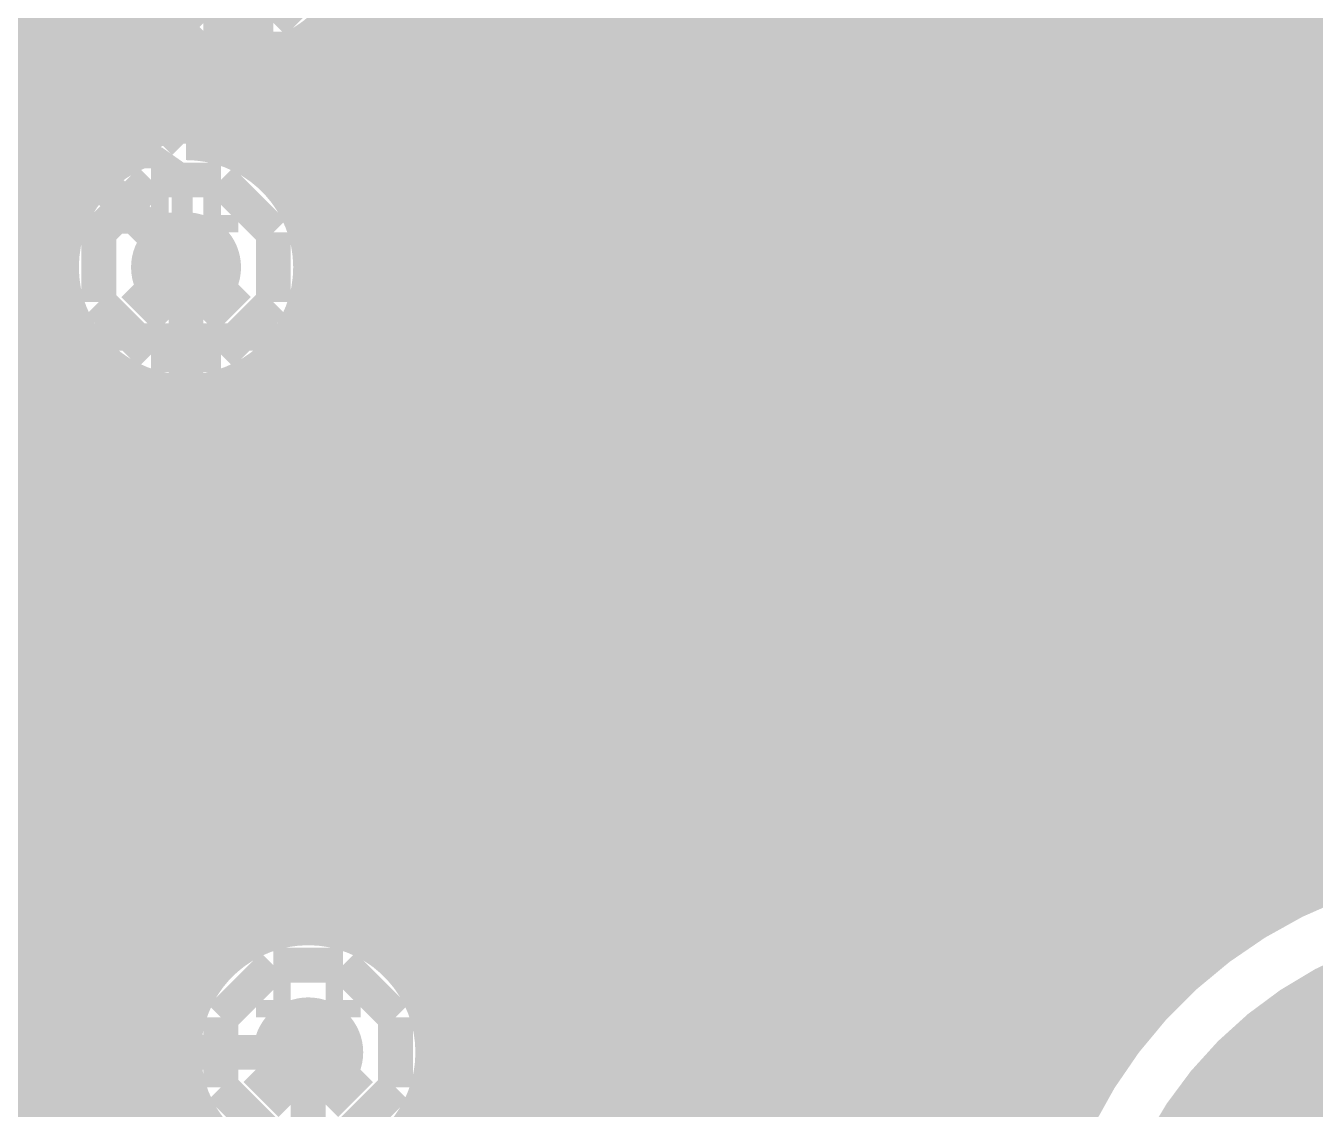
# Model space of a CAD drawing. Extents: x -5 to 157, y -120 to 103.
# Drawn here: x 89 to 98.38, y 57.62 to 65.51 of the extents above; entities that cross this region are included whole.
import ezdxf

# ---------------------------------------------------------------- set-up
doc = ezdxf.new("R2010")
doc.units = 0
doc.header["$MEASUREMENT"] = 0
doc.layers.get('0').update_dxf_attribs({"linetype": 'CONTINUOUS'})
for name, color, linetype in [('22-304-2_BOT', 7, 'CONTINUOUS'), ('22-304-2_DRD', 7, 'CONTINUOUS'), ('22-304-2_DRL', 2, 'CONTINUOUS'), ('22-304-2_IN1', 4, 'CONTINUOUS'), ('22-304-2_IN2', 3, 'CONTINUOUS'), ('22-304-2_SMB', 5, 'CONTINUOUS'), ('22-304-2_SMT', 10, 'CONTINUOUS'), ('22-304-2_SPT', 9, 'CONTINUOUS'), ('22-304-2_SSB', 12, 'CONTINUOUS'), ('22-304-2_SST', 11, 'CONTINUOUS'), ('22-304-2_TOP', 13, 'CONTINUOUS'), ('THRUHOLE_TAP', 7, 'CONTINUOUS')]:
    doc.layers.add(name, color=color, linetype=linetype)

# ---------------------------------------------------------------- blocks, each defined once
blk = doc.blocks.new('ROUND_1')
at = {"const_width": 2.99974}
blk.add_lwpolyline([(-1.49987, 0, 1), (1.49987, 0, 1)], format="xyb", close=True, dxfattribs=at)
blk = doc.blocks.new('ROUND_39')
at = {"const_width": 0.40005}
blk.add_lwpolyline([(-0.200024, 0, 1), (0.200024, 0, 1)], format="xyb", close=True, dxfattribs=at)
blk = doc.blocks.new('ROUND_87')
at = {"const_width": 0.10033}
blk.add_lwpolyline([(-0.050164, 0, 1), (0.050164, 0, 1)], format="xyb", close=True, dxfattribs=at)
blk = doc.blocks.new('ROUND_88')
at = {"const_width": 0.10033}
blk.add_lwpolyline([(-0.050164, 0, 1), (0.050164, 0, 1)], format="xyb", close=True, dxfattribs=at)
blk = doc.blocks.new('ROUND_38')
at = {"const_width": 0.40005}
blk.add_lwpolyline([(-0.200024, 0, 1), (0.200024, 0, 1)], format="xyb", close=True, dxfattribs=at)
blk = doc.blocks.new('ROUND_42')
at = {"const_width": 0.40005}
blk.add_lwpolyline([(-0.200024, 0, 1), (0.200024, 0, 1)], format="xyb", close=True, dxfattribs=at)
blk = doc.blocks.new('RECTANGLE_3')
blk.add_solid([(0.4826, 0.4064), (0.4826, -0.4064), (-0.4826, 0.4064), (-0.4826, -0.4064)])
blk = doc.blocks.new('RECTANGLE_32')
blk.add_solid([(0.44958, 0.65024), (0.44958, -0.65024), (-0.44958, 0.65024), (-0.44958, -0.65024)])
blk = doc.blocks.new('ROUND_80')
at = {"const_width": 0.10033}
blk.add_lwpolyline([(-0.050164, 0, 1), (0.050164, 0, 1)], format="xyb", close=True, dxfattribs=at)

msp = doc.modelspace()

# ---------------------------------------------------------------- linework, layer by layer
at = {"layer": '22-304-2_BOT', "const_width": 0.254}
for points in [[(90.17, 63.754), (86.3854, 67.5386), (84.455, 67.5386)], [(109.22, 58.3946), (109.22, 61.214), (106.553, 63.881), (100.203, 63.881), (98.679, 65.405), (94.742, 65.405), (92.71, 67.437), (92.71, 67.5386)], [(86.12124, 66.9036), (89.26322, 63.76416)], [(88.29802, 66.5226), (90.15984, 64.66078)], [(91.4654, 66.5226), (91.4654, 61.73978)], [(91.694, 66.5226), (91.694, 61.70422)], [(91.9226, 66.5226), (91.9226, 61.60008)], [(92.1512, 66.5226), (92.1512, 61.39688)], [(92.3798, 66.5226), (92.3798, 45.847)], [(92.6084, 66.5226), (92.6084, 45.847)], [(92.72524, 66.5226), (94.29242, 64.95542)], [(89.408, 66.41084), (89.408, 65.41262)], [(92.837, 66.41084), (92.837, 45.847)], [(89.6366, 66.18224), (89.6366, 65.18402)], [(93.0656, 66.18224), (93.0656, 45.847)], [(93.2942, 65.95364), (93.2942, 47.35576)], [(93.5228, 65.72504), (93.5228, 47.54626)], [(89.8652, 65.57264), (89.8652, 64.95542)], [(91.2368, 65.57264), (91.2368, 61.71692)], [(89.9033, 65.532), (89.28862, 65.532)], [(93.71584, 65.532), (91.1987, 65.532)], [(93.7514, 65.49644), (93.7514, 47.64024)], [(90.0938, 65.38214), (90.0938, 64.72682)], [(91.0082, 65.38214), (91.0082, 64.10198)], [(90.2716, 65.3034), (89.51722, 65.3034)], [(90.3224, 65.28816), (90.3224, 64.64808)], [(90.551, 65.26022), (90.551, 64.57696)], [(90.7796, 65.28816), (90.7796, 64.4271)], [(93.94444, 65.3034), (90.8304, 65.3034)], [(93.98, 65.26784), (93.98, 47.66818)], [(94.17304, 65.0748), (89.74582, 65.0748)], [(94.2086, 65.03924), (94.2086, 47.64024)], [(94.43974, 64.8462), (89.97442, 64.8462)], [(94.4372, 64.84874), (94.4372, 47.54626)], [(94.6658, 64.77508), (94.6658, 47.3964)], [(98.41484, 64.77), (94.742, 64.77)], [(94.8944, 64.77), (94.8944, 56.9722)], [(95.123, 64.77), (95.123, 57.76976)], [(95.3516, 64.77), (95.3516, 58.28538)], [(95.5802, 64.77), (95.5802, 58.68416)], [(95.8088, 64.77), (95.8088, 59.01182)], [(96.0374, 64.77), (96.0374, 59.29376)], [(96.266, 64.77), (96.266, 59.5376)], [(96.4946, 64.77), (96.4946, 59.7535)], [(96.7232, 64.77), (96.7232, 59.94146)], [(96.9518, 64.77), (96.9518, 60.1091)], [(97.1804, 64.77), (97.1804, 60.25896)], [(97.409, 64.77), (97.409, 60.39104)], [(97.6376, 64.77), (97.6376, 60.50788)], [(97.8662, 64.77), (97.8662, 60.61202)], [(98.0948, 64.77), (98.0948, 60.70092)], [(98.3234, 64.77), (98.3234, 60.77712)], [(98.41484, 64.77), (99.75342, 63.43142)], [(98.56724, 64.6176), (90.4494, 64.6176)], [(98.79584, 64.389), (90.8177, 64.389)], [(99.02444, 64.1604), (90.98026, 64.1604)], [(88.9508, 64.07404), (88.9508, 58.674)], [(89.09304, 63.9318), (88.02878, 63.9318)], [(99.25304, 63.9318), (91.059, 63.9318)], [(89.1794, 63.84544), (89.1794, 58.674)], [(89.26322, 63.7032), (88.011, 63.7032)], [(99.48164, 63.7032), (91.07678, 63.7032)], [(89.3064, 63.4746), (87.93226, 63.4746)], [(91.0082, 63.40602), (91.0082, 61.63056)], [(99.71024, 63.4746), (91.0336, 63.4746)], [(89.41816, 63.246), (87.7697, 63.246)], [(89.408, 63.26124), (89.408, 58.674)], [(100.203, 63.246), (90.92184, 63.246)], [(89.63914, 63.0174), (87.4014, 63.0174)], [(89.6366, 63.01994), (89.6366, 58.674)], [(104.79024, 63.0174), (90.70086, 63.0174)], [(90.7796, 63.0809), (90.7796, 61.4553)], [(90.551, 62.93104), (90.551, 61.01588)], [(89.8652, 62.89802), (89.8652, 58.674)], [(90.0938, 62.84976), (90.0938, 58.674)], [(90.3224, 62.85992), (90.3224, 58.674)], [(104.54894, 62.7888), (68.17106, 62.7888)], [(104.42702, 62.5602), (68.29044, 62.5602)], [(104.37876, 62.3316), (68.34124, 62.3316)], [(104.38892, 62.103), (68.33108, 62.103)], [(104.46004, 61.8744), (68.25996, 61.8744)], [(91.03614, 61.6458), (68.1101, 61.6458)], [(104.6099, 61.6458), (91.84386, 61.6458)], [(90.74404, 61.4172), (85.43798, 61.4172)], [(104.93502, 61.4172), (92.13342, 61.4172)], [(90.60434, 61.1886), (85.7631, 61.1886)], [(108.34624, 61.1886), (92.27566, 61.1886)], [(90.54084, 60.96), (85.91296, 60.96)], [(99.1616, 60.96), (92.33916, 60.96)], [(90.5383, 60.7314), (85.98408, 60.7314)], [(98.18116, 60.7314), (92.3417, 60.7314)], [(90.551, 60.65012), (90.551, 58.79084)], [(90.59418, 60.5028), (85.99424, 60.5028)], [(97.6249, 60.5028), (92.28582, 60.5028)], [(90.72372, 60.2742), (85.94344, 60.2742)], [(90.7796, 60.2107), (90.7796, 58.9026)], [(92.1512, 60.26912), (92.1512, 45.847)], [(97.20326, 60.2742), (92.15374, 60.2742)], [(90.98788, 60.0456), (85.82406, 60.0456)], [(91.0082, 60.03544), (91.0082, 58.94578)], [(96.86036, 60.0456), (91.89212, 60.0456)], [(91.9226, 60.06338), (91.9226, 58.3184)], [(91.2368, 59.94908), (91.2368, 58.928)], [(91.4654, 59.92622), (91.4654, 58.84926)], [(91.694, 59.96178), (91.694, 58.6867)], [(96.56826, 59.817), (85.58276, 59.817)], [(96.3168, 59.5884), (65.30086, 59.5884)], [(96.09582, 59.3598), (48.641, 59.3598)], [(95.90024, 59.1312), (48.641, 59.1312)], [(90.7796, 58.9026), (75.3364, 58.9026)], [(95.72752, 58.9026), (91.3384, 58.9026)], [(90.4113, 58.674), (75.7047, 58.674)], [(90.4113, 58.674), (75.7047, 58.674)], [(95.57258, 58.674), (91.7067, 58.674)], [(95.43796, 58.4454), (91.86926, 58.4454)], [(95.31604, 58.2168), (91.948, 58.2168)], [(75.057, 58.039), (91.059, 58.039)], [(95.2119, 57.9882), (91.96578, 57.9882)], [(91.9226, 57.7596), (91.9226, 45.847)], [(95.11792, 57.7596), (91.9226, 57.7596)], [(95.03918, 57.531), (91.81084, 57.531)]]:
    msp.add_lwpolyline(points, dxfattribs=at)
for points in [[(89.64422, 66.167, 0.4142136), (90.551, 65.26022)], [(90.551, 65.26022, 0.4142136), (91.45778, 66.167)], [(94.29242, 64.95542, 0.1989124), (94.742, 64.7692)], [(91.07678, 63.754, 0.4142136), (90.17, 64.66078)], [(89.26322, 63.754, 0.4142136), (90.17, 62.84722)], [(90.17, 62.84722, 0.4142136), (91.07678, 63.754)], [(91.44, 61.73978, 0.4142136), (90.53322, 60.833)], [(92.34678, 60.833, 0.4142136), (91.44, 61.73978)], [(99.79914, 61.00064, 0.4142136), (94.79788, 55.99938)], [(90.53322, 60.833, 0.4142136), (91.44, 59.92622)], [(91.44, 59.92622, 0.4142136), (92.34678, 60.833)], [(91.059, 58.94578, 0.2014871), (90.41149, 58.67381)], [(91.96578, 58.039, 0.4142136), (91.059, 58.94578)], [(91.059, 57.13222, 0.4142136), (91.96578, 58.039)]]:
    msp.add_lwpolyline(points, format="xyb", dxfattribs=at)
at = {"layer": '22-304-2_DRD', "const_width": 0.254}
for points in [[(89.916, 65.913), (90.297, 65.532)], [(90.805, 65.532), (91.186, 65.913)], [(90.297, 65.532), (90.805, 65.532)], [(93.726, 65.278), (93.345, 64.897)], [(93.726, 65.278), (93.345, 64.897)], [(94.234, 65.278), (93.726, 65.278)], [(94.234, 65.278), (93.726, 65.278)], [(94.615, 64.897), (94.234, 65.278)], [(94.615, 64.897), (94.234, 65.278)], [(93.726, 65.024), (93.726, 64.897)], [(93.853, 65.024), (93.726, 65.024)], [(93.726, 65.024), (93.726, 64.897)], [(93.853, 65.024), (93.726, 65.024)], [(93.853, 64.897), (93.853, 65.024)], [(93.853, 64.897), (93.853, 65.024)], [(94.107, 65.024), (94.107, 64.897)], [(94.234, 65.024), (94.107, 65.024)], [(94.107, 65.024), (94.107, 64.897)], [(94.234, 65.024), (94.107, 65.024)], [(94.234, 64.897), (94.234, 65.024)], [(94.234, 64.897), (94.234, 65.024)], [(93.345, 64.897), (93.345, 64.389)], [(93.345, 64.897), (93.345, 64.389)], [(93.726, 64.897), (93.853, 64.897)], [(93.726, 64.897), (93.853, 64.897)], [(94.107, 64.897), (94.234, 64.897)], [(94.107, 64.897), (94.234, 64.897)], [(94.615, 64.389), (94.615, 64.897)], [(94.615, 64.389), (94.615, 64.897)], [(93.853, 64.262), (93.599, 64.516)], [(93.853, 64.262), (93.599, 64.516)], [(94.361, 64.516), (94.107, 64.262)], [(94.361, 64.516), (94.107, 64.262)], [(89.916, 64.389), (89.535, 64.008)], [(90.424, 64.389), (89.916, 64.389)], [(90.805, 64.008), (90.424, 64.389)], [(93.345, 64.389), (93.726, 64.008)], [(93.345, 64.389), (93.726, 64.008)], [(94.234, 64.008), (94.615, 64.389)], [(94.234, 64.008), (94.615, 64.389)], [(94.107, 64.262), (93.853, 64.262)], [(94.107, 64.262), (93.853, 64.262)], [(89.916, 64.135), (89.916, 64.008)], [(90.043, 64.135), (89.916, 64.135)], [(90.043, 64.008), (90.043, 64.135)], [(90.297, 64.135), (90.297, 64.008)], [(90.424, 64.135), (90.297, 64.135)], [(90.424, 64.008), (90.424, 64.135)], [(89.535, 64.008), (89.535, 63.5)], [(89.916, 64.008), (90.043, 64.008)], [(90.297, 64.008), (90.424, 64.008)], [(90.805, 63.5), (90.805, 64.008)], [(93.726, 64.008), (94.234, 64.008)], [(93.726, 64.008), (94.234, 64.008)], [(90.043, 63.373), (89.789, 63.627)], [(90.551, 63.627), (90.297, 63.373)], [(89.535, 63.5), (89.916, 63.119)], [(90.424, 63.119), (90.805, 63.5)], [(90.297, 63.373), (90.043, 63.373)], [(89.916, 63.119), (90.424, 63.119)], [(91.186, 61.468), (90.805, 61.087)], [(91.694, 61.468), (91.186, 61.468)], [(92.075, 61.087), (91.694, 61.468)], [(91.186, 61.214), (91.186, 61.087)], [(91.313, 61.214), (91.186, 61.214)], [(91.313, 61.087), (91.313, 61.214)], [(91.567, 61.214), (91.567, 61.087)], [(91.694, 61.214), (91.567, 61.214)], [(91.694, 61.087), (91.694, 61.214)], [(90.805, 61.087), (90.805, 60.579)], [(91.186, 61.087), (91.313, 61.087)], [(91.567, 61.087), (91.694, 61.087)], [(92.075, 60.579), (92.075, 61.087)], [(91.313, 60.452), (91.059, 60.706)], [(91.821, 60.706), (91.567, 60.452)], [(90.805, 60.579), (91.186, 60.198)], [(91.694, 60.198), (92.075, 60.579)], [(91.567, 60.452), (91.313, 60.452)], [(91.186, 60.198), (91.694, 60.198)], [(90.805, 58.674), (90.424, 58.293)], [(91.313, 58.674), (90.805, 58.674)], [(91.694, 58.293), (91.313, 58.674)], [(90.805, 58.42), (90.805, 58.293)], [(90.932, 58.42), (90.805, 58.42)], [(90.932, 58.293), (90.932, 58.42)], [(91.186, 58.42), (91.186, 58.293)], [(91.313, 58.42), (91.186, 58.42)], [(91.313, 58.293), (91.313, 58.42)], [(90.424, 58.293), (90.424, 57.785)], [(90.805, 58.293), (90.932, 58.293)], [(91.186, 58.293), (91.313, 58.293)], [(91.694, 57.785), (91.694, 58.293)], [(90.932, 57.658), (90.678, 57.912)], [(91.44, 57.912), (91.186, 57.658)], [(90.424, 57.785), (90.805, 57.404)], [(91.313, 57.404), (91.694, 57.785)], [(91.186, 57.658), (90.932, 57.658)]]:
    msp.add_lwpolyline(points, dxfattribs=at)
at = {"layer": '22-304-2_IN1', "const_width": 0.254}
for points in [[(89.98712, 64.643), (86.36, 64.643)], [(89.0778, 64.643), (89.0778, 45.03674)], [(89.3064, 64.643), (89.3064, 64.0334)], [(89.535, 64.643), (89.535, 64.4017)], [(89.7636, 64.643), (89.7636, 64.56426)], [(93.07322, 64.643), (90.35288, 64.643)], [(90.4494, 64.643), (90.4494, 64.6176)], [(90.678, 64.643), (90.678, 64.50584)], [(90.9066, 64.643), (90.9066, 64.28486)], [(91.1352, 64.643), (91.1352, 58.94324)], [(91.3638, 64.643), (91.3638, 58.89244)], [(91.5924, 64.643), (91.5924, 58.77306)], [(91.821, 64.643), (91.821, 58.53176)], [(92.0496, 64.643), (92.0496, 33.782)], [(92.2782, 64.643), (92.2782, 40.67556)], [(92.5068, 64.643), (92.5068, 40.89654)], [(92.7354, 64.643), (92.7354, 41.01846)], [(92.964, 64.643), (92.964, 41.07942)], [(110.109, 64.643), (94.88678, 64.643)], [(95.0214, 64.643), (95.0214, 33.782)], [(95.25, 64.643), (95.25, 33.782)], [(95.4786, 64.643), (95.4786, 33.782)], [(95.7072, 64.643), (95.7072, 33.782)], [(95.9358, 64.643), (95.9358, 33.782)], [(96.1644, 64.643), (96.1644, 33.782)], [(96.393, 64.643), (96.393, 56.8325)], [(96.6216, 64.643), (96.6216, 57.48274)], [(96.8502, 64.643), (96.8502, 57.89676)], [(97.0788, 64.643), (97.0788, 58.21172)], [(97.3074, 64.643), (97.3074, 58.46826)], [(97.536, 64.643), (97.536, 58.67908)], [(97.7646, 64.643), (97.7646, 58.85688)], [(97.9932, 64.643), (97.9932, 59.00674)], [(98.2218, 64.643), (98.2218, 59.1312)], [(98.4504, 64.643), (98.4504, 62.96406)], [(89.67724, 64.516), (63.12916, 64.516)], [(93.08084, 64.516), (90.66276, 64.516)], [(110.236, 64.516), (94.87916, 64.516)], [(89.43594, 64.2874), (63.06566, 64.2874)], [(93.14434, 64.2874), (90.90406, 64.2874)], [(94.7928, 64.23914), (94.7928, 47.16526)], [(110.4646, 64.2874), (94.81566, 64.2874)], [(93.1926, 64.19088), (93.1926, 47.21352)], [(89.31402, 64.0588), (62.92342, 64.0588)], [(93.28404, 64.0588), (91.02344, 64.0588)], [(110.6932, 64.0588), (94.67342, 64.0588)], [(94.5642, 63.94704), (94.5642, 47.45482)], [(93.4212, 63.92672), (93.4212, 47.47514)], [(89.26576, 63.8302), (62.63386, 63.8302)], [(93.57614, 63.8302), (91.07424, 63.8302)], [(93.6498, 63.79718), (93.6498, 47.60722)], [(94.3356, 63.80734), (94.3356, 47.59706)], [(110.9218, 63.8302), (94.38386, 63.8302)], [(93.8784, 63.7413), (93.8784, 47.6631)], [(94.107, 63.74384), (94.107, 47.66056)], [(89.27592, 63.6016), (41.5544, 63.6016)], [(109.07014, 63.6016), (91.06408, 63.6016)], [(89.3064, 63.4746), (89.3064, 44.77512)], [(89.34704, 63.373), (41.9227, 63.373)], [(108.84916, 63.373), (90.99296, 63.373)], [(90.9066, 63.22314), (90.9066, 58.93308)], [(89.4969, 63.1444), (42.08526, 63.1444)], [(89.535, 63.1063), (89.535, 37.82822)], [(98.62312, 63.1444), (90.8431, 63.1444)], [(89.82202, 62.9158), (42.164, 62.9158)], [(89.7636, 62.9412), (89.7636, 37.97046)], [(98.41738, 62.9158), (90.51798, 62.9158)], [(90.678, 63.00216), (90.678, 58.86196)], [(89.9922, 62.86246), (89.9922, 38.03396)], [(90.2208, 62.84722), (90.2208, 58.38698)], [(90.4494, 62.8904), (90.4494, 58.7121)], [(98.31578, 62.6872), (42.18178, 62.6872)], [(98.28022, 62.4586), (42.1386, 62.4586)], [(98.30308, 62.23), (42.02684, 62.23)], [(98.38944, 62.0014), (41.80586, 62.0014)], [(98.4504, 61.90234), (98.4504, 59.23788)], [(98.5647, 61.7728), (28.34386, 61.7728)], [(99.00412, 61.5442), (28.63342, 61.5442)], [(113.4364, 61.3156), (74.19086, 61.3156)], [(113.665, 61.087), (74.41184, 61.087)], [(110.67288, 60.8584), (74.5236, 60.8584)], [(110.40872, 60.6298), (74.56678, 60.6298)], [(110.27918, 60.4012), (74.549, 60.4012)], [(110.2233, 60.1726), (74.47026, 60.1726)], [(110.22584, 59.944), (74.3077, 59.944)], [(110.28934, 59.7154), (73.9394, 59.7154)], [(99.42322, 59.4868), (-2.4892, 59.4868)], [(98.5012, 59.2582), (-2.7178, 59.2582)], [(98.03384, 59.0296), (32.78886, 59.0296)], [(90.56624, 58.801), (75.54976, 58.801)], [(97.6884, 58.801), (91.55176, 58.801)], [(90.32494, 58.5724), (75.79106, 58.5724)], [(97.41662, 58.5724), (91.79306, 58.5724)], [(90.20302, 58.3438), (75.91044, 58.3438)], [(97.19056, 58.3438), (91.91244, 58.3438)], [(90.15476, 58.1152), (75.96124, 58.1152)], [(97.0026, 58.1152), (91.96324, 58.1152)], [(90.16492, 57.8866), (75.95108, 57.8866)], [(96.84258, 57.8866), (91.95308, 57.8866)], [(90.2208, 57.69102), (90.2208, 38.0365)], [(90.23604, 57.658), (75.87996, 57.658)], [(96.70796, 57.658), (91.88196, 57.658)], [(91.821, 57.54624), (91.821, 33.782)]]:
    msp.add_lwpolyline(points, dxfattribs=at)
for points in [[(89.98712, 64.643, 0.355965), (89.26322, 63.754)], [(91.07678, 63.754, 0.3559645), (90.35288, 64.643)], [(93.07322, 64.643, 0.4142136), (93.98, 63.73622)], [(93.98, 63.73622, 0.4142136), (94.88678, 64.643)], [(89.26322, 63.754, 0.4142136), (90.17, 62.84722)], [(90.17, 62.84722, 0.4142136), (91.07678, 63.754)], [(99.187, 63.33998, 0.4142136), (98.28022, 62.4332)], [(99.187, 63.33998, 0.4142136), (98.28022, 62.4332)], [(98.28022, 62.4332, 0.4142136), (99.187, 61.52642)], [(98.28022, 62.4332, 0.4142136), (99.187, 61.52642)], [(99.79914, 59.50712, 0.4142136), (96.2914, 55.99938)], [(91.059, 58.94578, 0.4142136), (90.15222, 58.039)], [(91.96578, 58.039, 0.4142136), (91.059, 58.94578)], [(90.15222, 58.039, 0.4142136), (91.059, 57.13222)], [(91.059, 57.13222, 0.4142136), (91.96578, 58.039)]]:
    msp.add_lwpolyline(points, format="xyb", dxfattribs=at)
at = {"layer": '22-304-2_IN2', "const_width": 0.254}
for points in [[(95.8088, 72.9488), (95.8088, 14.35862)], [(96.0374, 72.82434), (96.0374, 14.34846)], [(95.5802, 72.6313), (95.5802, 14.31544)], [(96.266, 72.5551), (96.266, 56.81218)], [(95.3516, 72.42556), (95.3516, 14.2113)], [(96.4946, 72.37476), (96.4946, 57.49036)], [(89.408, 72.21474), (89.408, 64.4398)], [(93.7514, 72.2376), (93.7514, 47.76216)], [(95.123, 72.28586), (95.123, 14.0208)], [(96.7232, 72.24776), (96.7232, 57.91708)], [(93.98, 72.15886), (93.98, 47.78756)], [(94.2086, 72.11822), (94.2086, 47.76216)], [(94.4372, 72.10806), (94.4372, 47.68088)], [(94.6658, 72.13346), (94.6658, 47.5234)], [(94.8944, 72.18934), (94.8944, 47.22622)], [(96.9518, 72.16648), (96.9518, 58.2422)], [(97.1804, 72.12076), (97.1804, 58.50636)], [(97.409, 72.10806), (97.409, 58.7248)], [(97.6376, 72.12838), (97.6376, 58.91022)], [(97.8662, 72.18172), (97.8662, 59.0677)], [(89.1794, 71.92772), (89.1794, 64.0207)], [(88.9508, 71.76516), (88.9508, 45.25264)], [(98.0948, 71.54418), (98.0948, 59.19978)], [(98.3234, 71.3105), (98.3234, 59.31154)], [(93.5228, 68.54952), (93.5228, 47.68088)], [(91.694, 68.44792), (91.694, 61.82614)], [(91.9226, 68.17614), (91.9226, 61.73724)], [(93.2942, 68.22186), (93.2942, 47.5234)], [(92.1512, 68.02882), (92.1512, 61.57214)], [(93.0656, 68.05422), (93.0656, 47.22622)], [(92.3798, 67.95516), (92.3798, 61.24448)], [(92.6084, 67.93484), (92.6084, 41.09212)], [(92.837, 67.96532), (92.837, 41.17594)], [(89.6366, 65.69964), (89.6366, 64.6303)], [(91.4654, 65.69964), (91.4654, 61.85916)], [(89.74328, 65.532), (85.47354, 65.532)], [(100.0125, 65.532), (91.35618, 65.532)], [(89.8652, 65.40246), (89.8652, 64.73444)], [(91.2368, 65.40246), (91.2368, 61.83884)], [(89.99728, 65.3034), (85.29574, 65.3034)], [(100.1395, 65.3034), (91.10472, 65.3034)], [(90.0938, 65.24752), (90.0938, 64.77762)], [(90.3224, 65.16624), (90.3224, 64.76746)], [(90.7796, 65.16624), (90.7796, 64.5795)], [(91.0082, 65.24752), (91.0082, 64.34582)], [(100.37318, 65.0748), (84.92998, 65.0748)], [(90.551, 65.14084), (90.551, 64.7065)], [(110.1598, 64.8462), (87.46998, 64.8462)], [(89.61628, 64.6176), (87.83574, 64.6176)], [(110.3884, 64.6176), (90.72372, 64.6176)], [(89.36228, 64.389), (88.01354, 64.389)], [(110.617, 64.389), (90.97518, 64.389)], [(89.22766, 64.1604), (88.11006, 64.1604)], [(110.8456, 64.1604), (91.11234, 64.1604)], [(89.15908, 63.9318), (88.14562, 63.9318)], [(111.0742, 63.9318), (91.18092, 63.9318)], [(89.14384, 63.7032), (88.13292, 63.7032)], [(109.00918, 63.7032), (91.19362, 63.7032)], [(89.1794, 63.48476), (89.1794, 45.10786)], [(89.18194, 63.4746), (88.06434, 63.4746)], [(108.7755, 63.4746), (91.15806, 63.4746)], [(89.27846, 63.246), (87.92718, 63.246)], [(105.01376, 63.246), (91.06154, 63.246)], [(91.0082, 63.16218), (91.0082, 61.76264)], [(89.45626, 63.0174), (87.67572, 63.0174)], [(89.408, 63.06566), (89.408, 44.83608)], [(104.59466, 63.0174), (90.88374, 63.0174)], [(90.7796, 62.9285), (90.7796, 61.61786)], [(89.6366, 62.8777), (89.6366, 38.03904)], [(89.82202, 62.7888), (80.48498, 62.7888)], [(89.8652, 62.77356), (89.8652, 38.12794)], [(90.0938, 62.73038), (90.0938, 58.38698)], [(90.3224, 62.738), (90.3224, 58.75274)], [(104.4067, 62.7888), (90.51798, 62.7888)], [(90.551, 62.8015), (90.551, 61.34608)], [(104.30256, 62.5602), (68.4149, 62.5602)], [(104.25938, 62.3316), (68.46062, 62.3316)], [(104.267, 62.103), (68.45046, 62.103)], [(104.3305, 61.8744), (68.3895, 61.8744)], [(90.81262, 61.6458), (68.2625, 61.6458)], [(104.4575, 61.6458), (92.06484, 61.6458)], [(90.59672, 61.4172), (85.68182, 61.4172)], [(104.69118, 61.4172), (92.28328, 61.4172)], [(90.47734, 61.1886), (85.9155, 61.1886)], [(113.8174, 61.1886), (92.40266, 61.1886)], [(90.42146, 60.96), (86.0425, 60.96)], [(110.61192, 60.96), (92.45854, 60.96)], [(90.41892, 60.7314), (86.10346, 60.7314)], [(110.34014, 60.7314), (92.46108, 60.7314)], [(90.46718, 60.5028), (86.11362, 60.5028)], [(110.19282, 60.5028), (92.41028, 60.5028)], [(92.3798, 60.42152), (92.3798, 40.94734)], [(90.551, 60.31992), (90.551, 58.93054)], [(90.57894, 60.2742), (86.07044, 60.2742)], [(110.11916, 60.2742), (92.30106, 60.2742)], [(90.78214, 60.0456), (85.9663, 60.0456)], [(90.7796, 60.04814), (90.7796, 59.02706)], [(110.09884, 60.0456), (92.09786, 60.0456)], [(92.1512, 60.09386), (92.1512, 40.70096)], [(91.9226, 59.92622), (91.9226, 58.59272)], [(91.29522, 59.817), (85.7758, 59.817)], [(91.0082, 59.90082), (91.0082, 59.06262)], [(91.2368, 59.82716), (91.2368, 59.04992)], [(110.12932, 59.817), (91.58478, 59.817)], [(91.694, 59.83732), (91.694, 58.84418)], [(91.4654, 59.80684), (91.4654, 58.98134)], [(99.28098, 59.5884), (85.3567, 59.5884)], [(98.4377, 59.3598), (24.31288, 59.3598)], [(97.97034, 59.1312), (32.84982, 59.1312)], [(90.50528, 58.9026), (75.61072, 58.9026)], [(97.62744, 58.9026), (91.61272, 58.9026)], [(90.25128, 58.674), (75.86218, 58.674)], [(97.35058, 58.674), (91.86418, 58.674)], [(90.11666, 58.4454), (75.99934, 58.4454)], [(97.12198, 58.4454), (92.00134, 58.4454)], [(90.04808, 58.2168), (76.06792, 58.2168)], [(96.93148, 58.2168), (92.06992, 58.2168)], [(90.03284, 57.9882), (76.08062, 57.9882)], [(96.76638, 57.9882), (92.08262, 57.9882)], [(90.07094, 57.7596), (76.04506, 57.7596)], [(96.62922, 57.7596), (92.04706, 57.7596)], [(90.0938, 57.69102), (90.0938, 38.16096)], [(90.16746, 57.531), (75.94854, 57.531)], [(96.51238, 57.531), (91.95054, 57.531)]]:
    msp.add_lwpolyline(points, dxfattribs=at)
for points in [[(89.52484, 66.167, 0.4142136), (90.551, 65.14084)], [(90.551, 65.14084, 0.4142136), (91.57716, 66.167)], [(90.17, 64.78016, 0.4142136), (89.14384, 63.754)], [(91.19616, 63.754, 0.4142136), (90.17, 64.78016)], [(89.14384, 63.754, 0.4142136), (90.17, 62.72784)], [(90.17, 62.72784, 0.4142136), (91.19616, 63.754)], [(91.44, 61.85916, 0.4142136), (90.41384, 60.833)], [(92.46616, 60.833, 0.4142136), (91.44, 61.85916)], [(90.41384, 60.833, 0.4142136), (91.44, 59.80684)], [(91.44, 59.80684, 0.4142136), (92.46616, 60.833)], [(99.79914, 59.6265, 0.4142136), (96.17202, 55.99938)], [(91.059, 59.06516, 0.4142136), (90.03284, 58.039)], [(92.08516, 58.039, 0.4142136), (91.059, 59.06516)], [(90.03284, 58.039, 0.4142136), (91.059, 57.01284)], [(91.059, 57.01284, 0.4142136), (92.08516, 58.039)]]:
    msp.add_lwpolyline(points, format="xyb", dxfattribs=at)
at = {"layer": '22-304-2_SSB', "const_width": 0.1524}
for points in [[(95.34906, 66.09842), (95.34906, 65.62344), (96.0247, 66.09842), (96.19488, 66.09842), (96.36506, 66.04), (96.36506, 65.6844), (96.19488, 65.62344)], [(89.63406, 65.3288), (89.8017, 65.38722), (89.97188, 65.38722), (90.14206, 65.3288), (90.14206, 64.9732), (89.97188, 64.91224), (89.8017, 64.91224), (89.63406, 64.9732), (89.63406, 65.3288), (89.46388, 65.38722), (89.2937, 65.38722), (89.12606, 65.3288), (89.12606, 64.9732), (89.2937, 64.91224), (89.46388, 64.91224), (89.63406, 64.9732)], [(92.68206, 64.8462), (92.68206, 65.2018), (92.51188, 65.26022), (92.3417, 65.26022), (92.17406, 65.2018), (92.17406, 64.8462), (92.3417, 64.78524), (92.51188, 64.78524), (93.19006, 65.024)], [(95.34906, 64.90462), (96.36506, 65.26022), (96.36506, 64.78524)], [(89.63406, 64.37122), (89.12606, 64.54902)], [(89.63406, 64.07404), (89.63406, 64.42964), (89.8017, 64.54902), (89.97188, 64.54902), (90.14206, 64.42964), (90.14206, 64.07404), (89.12606, 64.07404)], [(92.68206, 64.24422), (92.17406, 64.42202)], [(92.68206, 63.94704), (92.68206, 64.30264), (92.8497, 64.42202), (93.01988, 64.42202), (93.19006, 64.30264), (93.19006, 63.94704), (92.17406, 63.94704)], [(95.85706, 64.24422), (95.34906, 64.42202)], [(95.85706, 63.94704), (95.85706, 64.30264), (96.0247, 64.42202), (96.19488, 64.42202), (96.36506, 64.30264), (96.36506, 63.94704), (95.34906, 63.94704)]]:
    msp.add_lwpolyline(points, dxfattribs=at)
at = {"layer": '22-304-2_SST'}
for points, const_width in [([(92.3036, 67.056), (92.3036, 63.246), (89.281, 63.246), (89.281, 67.5894), (91.7702, 67.5894), (92.3036, 67.056)], 0.20066), ([(98.6536, 67.056), (98.6536, 63.246), (95.631, 63.246), (95.631, 67.5894), (98.1202, 67.5894), (98.6536, 67.056)], 0.20066), ([(93.16466, 65.20688), (93.52026, 65.20688), (93.63964, 65.37706), (93.63964, 65.5447), (93.52026, 65.71488), (93.16466, 65.71488), (93.16466, 64.69888)], 0.1524), ([(94.41942, 65.20688), (94.47784, 65.37706), (94.47784, 65.5447), (94.41942, 65.71488), (94.06382, 65.71488), (94.00286, 65.5447), (94.00286, 65.37706), (94.06382, 65.20688), (94.41942, 65.20688), (94.47784, 65.0367), (94.47784, 64.86906), (94.41942, 64.69888), (94.06382, 64.69888), (94.00286, 64.86906), (94.00286, 65.0367), (94.06382, 65.20688)], 0.1524), ([(95.31604, 64.69888), (94.84106, 64.69888), (95.31604, 65.37706), (95.31604, 65.5447), (95.25762, 65.71488), (94.90202, 65.71488), (94.84106, 65.5447)], 0.1524), ([(93.46184, 65.20688), (93.63964, 64.69888)], 0.1524), ([(94.8055, 61.4045), (94.8055, 64.3255), (93.1672, 64.3255), (93.1672, 61.4045), (94.8055, 61.4045)], 0.1524)]:
    msp.add_lwpolyline(points, dxfattribs=dict(at, const_width=const_width))
at = {"layer": '22-304-2_TOP'}
for points, const_width in [([(80.391, 99.822), (80.391, 85.979), (87.503, 78.867), (87.503, 72.39), (88.392, 71.501), (88.392, 64.897), (89.154, 64.135), (89.154, 60.833), (90.1192, 59.8678), (90.1192, 37.1348)], 0.254), ([(91.44, 62.2554), (91.44, 65.151), (90.17, 65.151), (89.154, 66.167), (89.154, 70.866), (89.662, 71.374), (89.662, 75.692), (89.408, 75.946)], 0.635), ([(91.44, 62.2554), (91.44, 64.77), (93.61424, 66.94424), (94.615, 66.94424)], 0.635), ([(97.79, 62.2554), (97.79, 66.94424), (94.615, 66.94424)], 0.635), ([(95.5802, 66.11874), (95.5802, 63.41364)], 0.254), ([(95.8088, 66.11874), (95.8088, 63.41364)], 0.254), ([(96.0374, 66.11874), (96.0374, 63.41364)], 0.254), ([(96.266, 66.11874), (96.266, 63.41364)], 0.254), ([(96.4946, 66.11874), (96.4946, 63.41364)], 0.254), ([(96.7232, 66.11874), (96.7232, 63.41364)], 0.254), ([(96.9518, 66.11874), (96.9518, 63.41364)], 0.254), ([(100.965, 65.913), (97.79, 65.913), (97.79, 62.2554)], 0.635), ([(93.87332, 66.03746), (92.2655, 64.4271)], 0.254), ([(93.98, 66.03746), (93.98, 64.4906)], 0.254), ([(94.2086, 66.03746), (94.2086, 64.4906)], 0.254), ([(94.4372, 66.03746), (94.4372, 64.4906)], 0.254), ([(94.6658, 66.03746), (94.6658, 64.4906)], 0.254), ([(94.8944, 66.03746), (94.8944, 64.4906)], 0.254), ([(95.123, 66.03746), (95.123, 62.865)], 0.254), ([(95.3516, 66.03746), (95.3516, 62.865)], 0.254), ([(93.7514, 65.913), (93.7514, 64.4906)], 0.254), ([(96.9645, 65.913), (96.9645, 63.41364)], 0.254), ([(96.9645, 65.913), (96.9645, 63.41364)], 0.254), ([(93.5228, 65.6844), (93.5228, 64.4906)], 0.254), ([(93.2942, 65.4558), (93.2942, 64.4906)], 0.254), ([(96.9645, 65.532), (93.36786, 65.532)], 0.254), ([(96.9645, 65.3034), (93.13926, 65.3034)], 0.254), ([(93.0656, 65.2272), (93.0656, 64.4906)], 0.254), ([(96.9645, 65.0748), (92.91066, 65.0748)], 0.254), ([(92.837, 64.9986), (92.837, 41.05402)], 0.254), ([(96.9645, 64.8462), (92.68206, 64.8462)], 0.254), ([(92.6084, 64.77), (92.6084, 40.96004)], 0.254), ([(96.9645, 64.6176), (92.45346, 64.6176)], 0.254), ([(93.98, 63.5762), (93.98, 64.643)], 0.254), ([(93.98, 63.5762), (93.98, 64.643)], 0.254), ([(92.3798, 64.5414), (92.3798, 63.41364)], 0.254), ([(92.2655, 64.4271), (92.2655, 63.41364)], 0.254), ([(92.2655, 64.4271), (92.2655, 63.41364)], 0.254), ([(94.9706, 64.4906), (92.9894, 64.4906)], 0.254), ([(92.9894, 64.4906), (92.9894, 63.0682)], 0.254), ([(93.98, 64.4271), (93.98, 63.5762)], 0.381), ([(94.9706, 64.4906), (94.9706, 63.0682)], 0.254), ([(92.9894, 64.389), (92.2655, 64.389)], 0.254), ([(96.9645, 64.389), (94.9706, 64.389)], 0.254), ([(92.9894, 64.1604), (92.2655, 64.1604)], 0.254), ([(96.9645, 64.1604), (94.9706, 64.1604)], 0.254), ([(92.9894, 63.9318), (92.2655, 63.9318)], 0.254), ([(96.9645, 63.9318), (94.9706, 63.9318)], 0.254), ([(90.17, 62.2554), (90.17, 63.754)], 0.254), ([(92.9894, 63.7032), (92.2655, 63.7032)], 0.254), ([(96.9645, 63.7032), (94.9706, 63.7032)], 0.254), ([(93.0529, 63.5762), (93.98, 63.5762)], 0.381), ([(94.9071, 63.5762), (93.98, 63.5762)], 0.381), ([(92.9894, 63.4746), (92.2655, 63.4746)], 0.254), ([(92.39758, 63.41364), (92.2655, 63.41364)], 0.254), ([(92.39758, 63.41364), (92.39758, 61.09716)], 0.254), ([(96.9645, 63.4746), (94.9706, 63.4746)], 0.254), ([(95.56242, 63.41364), (95.56242, 62.865)], 0.254), ([(96.83242, 63.41364), (95.56242, 63.41364)], 0.254), ([(96.9645, 63.41364), (96.83242, 63.41364)], 0.254), ([(92.9894, 63.246), (92.39758, 63.246)], 0.254), ([(95.56242, 63.246), (94.9706, 63.246)], 0.254), ([(92.9894, 63.0174), (92.39758, 63.0174)], 0.254), ([(92.9894, 63.0682), (92.9894, 62.6618)], 0.254), ([(94.9706, 63.0682), (94.9706, 62.865)], 0.254), ([(95.56242, 63.0174), (94.9706, 63.0174)], 0.254), ([(95.56242, 62.865), (94.9706, 62.865)], 0.254), ([(92.9894, 62.7888), (92.39758, 62.7888)], 0.254), ([(92.9894, 62.6618), (92.9894, 61.2394)], 0.254), ([(92.9894, 62.5602), (92.39758, 62.5602)], 0.254), ([(91.44, 62.2554), (91.44, 60.833)], 0.635), ([(92.9894, 62.3316), (92.39758, 62.3316)], 0.254), ([(93.98, 62.1538), (94.0562, 62.23), (96.4946, 62.23), (96.52, 62.2554)], 0.254), ([(92.9894, 62.103), (92.39758, 62.103)], 0.254), ([(93.98, 46.7614), (93.98, 62.1538)], 0.254), ([(92.9894, 61.8744), (92.39758, 61.8744)], 0.254), ([(92.9894, 61.6458), (92.39758, 61.6458)], 0.254), ([(95.56242, 61.595), (94.9706, 61.595)], 0.254), ([(94.9706, 61.595), (94.9706, 61.2394)], 0.254), ([(95.123, 61.595), (95.123, 57.76976)], 0.254), ([(95.3516, 61.595), (95.3516, 58.28538)], 0.254), ([(95.56242, 61.595), (95.56242, 61.09716)], 0.254), ([(92.9894, 61.4172), (92.39758, 61.4172)], 0.254), ([(95.56242, 61.4172), (94.9706, 61.4172)], 0.254), ([(93.345, 61.2394), (92.9894, 61.2394)], 0.254), ([(93.0656, 61.2394), (93.0656, 41.08958)], 0.254), ([(93.2942, 61.2394), (93.2942, 47.35576)], 0.254), ([(93.345, 61.2394), (93.345, 47.4091)], 0.254), ([(94.9706, 61.2394), (94.615, 61.2394)], 0.254), ([(94.615, 61.2394), (94.615, 47.4091)], 0.254), ([(94.6658, 61.2394), (94.6658, 47.35576)], 0.254), ([(94.8944, 61.2394), (94.8944, 56.9722)], 0.254), ([(93.345, 61.1886), (92.39758, 61.1886)], 0.254), ([(95.56242, 61.1886), (94.615, 61.1886)], 0.254), ([(90.48242, 61.09716), (89.789, 61.09716)], 0.254), ([(89.789, 61.09462), (90.56878, 60.31738)], 0.254), ([(89.8652, 61.09716), (89.8652, 61.01842)], 0.254), ([(90.0938, 61.09716), (90.0938, 60.78982)], 0.254), ([(90.3224, 61.09716), (90.3224, 60.56122)], 0.254), ([(90.57132, 61.09716), (90.48242, 61.09716)], 0.254), ([(90.551, 61.09716), (90.551, 61.01588)], 0.254), ([(92.39758, 61.09716), (92.30868, 61.09716)], 0.254), ([(92.3798, 61.09716), (92.3798, 40.78986)], 0.254), ([(96.83242, 61.09716), (95.56242, 61.09716)], 0.254), ([(95.5802, 61.09716), (95.5802, 58.68416)], 0.254), ([(95.8088, 61.09716), (95.8088, 59.01182)], 0.254), ([(96.0374, 61.09716), (96.0374, 59.29376)], 0.254), ([(96.266, 61.09716), (96.266, 59.5376)], 0.254), ([(96.4946, 61.09716), (96.4946, 59.7535)], 0.254), ([(96.7232, 61.09716), (96.7232, 59.94146)], 0.254), ([(97.47758, 61.09716), (96.83242, 61.09716)], 0.254), ([(96.9518, 61.09716), (96.9518, 60.1091)], 0.254), ([(97.1804, 61.09716), (97.1804, 60.25896)], 0.254), ([(97.409, 61.09716), (97.409, 60.39104)], 0.254), ([(98.74758, 61.09716), (97.47758, 61.09716)], 0.254), ([(97.6376, 61.09716), (97.6376, 60.50788)], 0.254), ([(97.8662, 61.09716), (97.8662, 60.61202)], 0.254), ([(98.0948, 61.09716), (98.0948, 60.70092)], 0.254), ([(98.3234, 61.09716), (98.3234, 60.77712)], 0.254), ([(90.54084, 60.96), (89.92362, 60.96)], 0.254), ([(93.345, 60.96), (92.33916, 60.96)], 0.254), ([(99.1616, 60.96), (94.615, 60.96)], 0.254), ([(90.5383, 60.7314), (90.15222, 60.7314)], 0.254), ([(93.345, 60.7314), (92.3417, 60.7314)], 0.254), ([(98.18116, 60.7314), (94.615, 60.7314)], 0.254), ([(90.551, 60.65012), (90.551, 60.33262)], 0.254), ([(90.59418, 60.5028), (90.38082, 60.5028)], 0.254), ([(93.345, 60.5028), (92.28582, 60.5028)], 0.254), ([(97.6249, 60.5028), (94.615, 60.5028)], 0.254), ([(90.72372, 60.2742), (90.60688, 60.2742)], 0.254), ([(90.7796, 60.2107), (90.7796, 58.9026)], 0.254), ([(92.1512, 60.26912), (92.1512, 40.45966)], 0.254), ([(93.345, 60.2742), (92.15374, 60.2742)], 0.254), ([(97.20326, 60.2742), (94.615, 60.2742)], 0.254), ([(90.98788, 60.0456), (90.7288, 60.0456)], 0.254), ([(91.0082, 60.03544), (91.0082, 58.94578)], 0.254), ([(93.345, 60.0456), (91.89212, 60.0456)], 0.254), ([(91.9226, 60.06338), (91.9226, 58.3184)], 0.254), ([(96.86036, 60.0456), (94.615, 60.0456)], 0.254), ([(89.154, 59.93384), (89.4842, 59.60364)], 0.254), ([(89.154, 59.93384), (89.154, 44.9707)], 0.254), ([(91.2368, 59.94908), (91.2368, 58.928)], 0.254), ([(91.4654, 59.92622), (91.4654, 58.84926)], 0.254), ([(91.694, 59.96178), (91.694, 58.6867)], 0.254), ([(89.27084, 59.817), (89.154, 59.817)], 0.254), ([(89.1794, 59.90844), (89.1794, 44.9453)], 0.254), ([(90.7542, 59.8678), (90.7542, 58.89244)], 0.254), ([(93.345, 59.817), (90.7542, 59.817)], 0.254), ([(96.56826, 59.817), (94.615, 59.817)], 0.254), ([(89.408, 59.67984), (89.408, 44.50588)], 0.254), ([(89.4842, 59.5884), (89.154, 59.5884)], 0.254), ([(89.4842, 59.60364), (89.4842, 37.7825)], 0.254), ([(93.345, 59.5884), (90.7542, 59.5884)], 0.254), ([(96.3168, 59.5884), (94.615, 59.5884)], 0.254), ([(89.4842, 59.3598), (89.154, 59.3598)], 0.254), ([(93.345, 59.3598), (90.7542, 59.3598)], 0.254), ([(96.09582, 59.3598), (94.615, 59.3598)], 0.254), ([(89.4842, 59.1312), (89.154, 59.1312)], 0.254), ([(93.345, 59.1312), (90.7542, 59.1312)], 0.254), ([(95.90024, 59.1312), (94.615, 59.1312)], 0.254), ([(89.4842, 58.9026), (89.154, 58.9026)], 0.254), ([(90.7796, 58.9026), (90.7542, 58.9026)], 0.254), ([(93.345, 58.9026), (91.3384, 58.9026)], 0.254), ([(95.72752, 58.9026), (94.615, 58.9026)], 0.254), ([(89.4842, 58.674), (89.154, 58.674)], 0.254), ([(93.345, 58.674), (91.7067, 58.674)], 0.254), ([(95.57258, 58.674), (94.615, 58.674)], 0.254), ([(89.4842, 58.4454), (89.154, 58.4454)], 0.254), ([(93.345, 58.4454), (91.86926, 58.4454)], 0.254), ([(95.43796, 58.4454), (94.615, 58.4454)], 0.254), ([(89.4842, 58.2168), (89.154, 58.2168)], 0.254), ([(93.345, 58.2168), (91.948, 58.2168)], 0.254), ([(95.31604, 58.2168), (94.615, 58.2168)], 0.254), ([(91.059, 58.039), (91.059, 31.877)], 0.254), ([(89.4842, 57.9882), (89.154, 57.9882)], 0.254), ([(93.345, 57.9882), (91.96578, 57.9882)], 0.254), ([(95.2119, 57.9882), (94.615, 57.9882)], 0.254), ([(89.4842, 57.7596), (89.154, 57.7596)], 0.254), ([(91.9226, 57.7596), (91.9226, 32.1564)], 0.254), ([(93.345, 57.7596), (91.9226, 57.7596)], 0.254), ([(95.11792, 57.7596), (94.615, 57.7596)], 0.254), ([(89.4842, 57.531), (89.154, 57.531)], 0.254), ([(93.345, 57.531), (91.81084, 57.531)], 0.254), ([(95.03918, 57.531), (94.615, 57.531)], 0.254)]:
    msp.add_lwpolyline(points, dxfattribs=dict(at, const_width=const_width))
at = {"layer": '22-304-2_TOP', "const_width": 0.254}
for points in [[(90.57132, 61.09716, 0.0739363), (90.53204, 60.833)], [(92.34678, 60.833, 0.0739359), (92.30755, 61.09682)], [(99.79914, 61.00064, 0.4142136), (94.79788, 55.99938)], [(90.53322, 60.833, 0.4142136), (91.44, 59.92622)], [(91.44, 59.92622, 0.4142136), (92.34678, 60.833)], [(90.7542, 59.8678, 0.1989124), (90.56821, 60.31681)], [(91.059, 58.94578, 0.0859669), (90.75402, 58.89295)], [(91.96578, 58.039, 0.4142136), (91.059, 58.94578)], [(91.694, 57.3913, 0.2014867), (91.96605, 58.039)]]:
    msp.add_lwpolyline(points, format="xyb", dxfattribs=at)

# ---------------------------------------------------------------- block references
at = {"layer": '22-304-2_BOT'}
for name, p in [('ROUND_39', (93.98, 64.643)), ('ROUND_39', (90.17, 63.754)), ('ROUND_39', (91.44, 60.833)), ('ROUND_1', (99.79914, 55.99938)), ('ROUND_39', (91.059, 58.039))]:
    msp.add_blockref(name, p, dxfattribs=at)
at = {"layer": '22-304-2_DRL'}
for name, p in [('ROUND_88', (93.98, 64.643)), ('ROUND_87', (90.17, 63.754)), ('ROUND_88', (91.44, 60.833)), ('ROUND_88', (91.059, 58.039))]:
    msp.add_blockref(name, p, dxfattribs=at)
at = {"layer": '22-304-2_IN1'}
for name, p in [('ROUND_42', (93.98, 64.643)), ('ROUND_38', (90.17, 63.754)), ('ROUND_42', (91.44, 60.833)), ('ROUND_1', (99.79914, 55.99938)), ('ROUND_42', (91.059, 58.039))]:
    msp.add_blockref(name, p, dxfattribs=at)
at = {"layer": '22-304-2_IN2'}
for name, p in [('ROUND_42', (93.98, 64.643)), ('ROUND_38', (90.17, 63.754)), ('ROUND_42', (91.44, 60.833)), ('ROUND_1', (99.79914, 55.99938)), ('ROUND_42', (91.059, 58.039))]:
    msp.add_blockref(name, p, dxfattribs=at)
at = {"layer": '22-304-2_SMB'}
msp.add_blockref('ROUND_1', (99.79914, 55.99938), dxfattribs=at)
at = {"layer": '22-304-2_SMT'}
for name, p in [('RECTANGLE_3', (93.98, 63.5762)), ('RECTANGLE_32', (90.17, 62.2554)), ('RECTANGLE_32', (91.44, 62.2554)), ('RECTANGLE_32', (96.52, 62.2554)), ('RECTANGLE_32', (97.79, 62.2554)), ('RECTANGLE_3', (93.98, 62.1538)), ('ROUND_1', (99.79914, 55.99938))]:
    msp.add_blockref(name, p, dxfattribs=at)
at = {"layer": '22-304-2_SPT'}
for name, p in [('RECTANGLE_3', (93.98, 63.5762)), ('RECTANGLE_32', (90.17, 62.2554)), ('RECTANGLE_32', (91.44, 62.2554)), ('RECTANGLE_32', (96.52, 62.2554)), ('RECTANGLE_32', (97.79, 62.2554)), ('RECTANGLE_3', (93.98, 62.1538))]:
    msp.add_blockref(name, p, dxfattribs=at)
at = {"layer": '22-304-2_TOP'}
for name, p in [('ROUND_39', (93.98, 64.643)), ('ROUND_39', (90.17, 63.754)), ('RECTANGLE_3', (93.98, 63.5762)), ('RECTANGLE_32', (90.17, 62.2554)), ('RECTANGLE_32', (91.44, 62.2554)), ('RECTANGLE_32', (96.52, 62.2554)), ('RECTANGLE_32', (97.79, 62.2554)), ('RECTANGLE_3', (93.98, 62.1538)), ('ROUND_39', (91.44, 60.833)), ('ROUND_1', (99.79914, 55.99938)), ('ROUND_39', (91.059, 58.039))]:
    msp.add_blockref(name, p, dxfattribs=at)
at = {"layer": 'THRUHOLE_TAP'}
for p in [(93.98, 64.643), (90.17, 63.754), (91.44, 60.833), (91.059, 58.039)]:
    msp.add_blockref('ROUND_80', p, dxfattribs=at)

doc.saveas('drawing.dxf')
